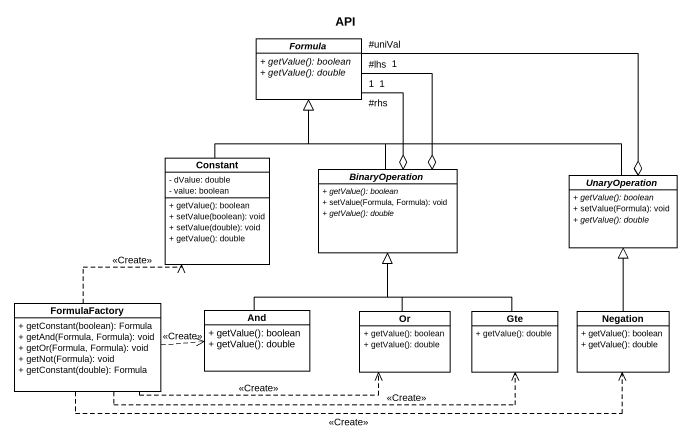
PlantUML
@startuml
title API
hide circle
hide empty members
skinparam classAttributeIconSize 0
abstract class Formula {
  {abstract} + getValue(): boolean
  {abstract} + getValue(): double
}
class Constant {
  - dValue: double
  - value: boolean
  + getValue(): boolean
  + setValue(boolean): void
  + setValue(double): void
  + getValue(): double
}
abstract class BinaryOperation {
  {abstract} + getValue(): boolean
  + setValue(Formula, Formula): void
  {abstract} + getValue(): double
}
abstract class UnaryOperation {
  {abstract} + getValue(): boolean
  + setValue(Formula): void
  {abstract} + getValue(): double
}
class FormulaFactory {
  + getConstant(boolean): Formula
  + getAnd(Formula, Formula): void
  + getOr(Formula, Formula): void
  + getNot(Formula): void
  + getConstant(double): Formula
}
class And {
  + getValue(): boolean
  + getValue(): double
}
class Or {
  + getValue(): boolean
  + getValue(): double
}
class Gte {
  + getValue(): double
}
class Negation {
  + getValue(): boolean
  + getValue(): double
}
Formula "#lhs\n1" --o BinaryOperation
Formula "#rhs\n1" --o BinaryOperation
Formula "#uniVal\n1" -right-o UnaryOperation
Constant -up-|> Formula
BinaryOperation -up-|> Formula
UnaryOperation -left-|> Formula
FormulaFactory .up.> Constant : <<Create>>
FormulaFactory .right.> And : <<Create>>
FormulaFactory .right.> Or : <<Create>>
FormulaFactory .right.> Gte : <<Create>>
FormulaFactory .right.> Negation : <<Create>>
And -up-|> BinaryOperation
Or -up-|> BinaryOperation
Gte -up-|> BinaryOperation
Negation -up-|> UnaryOperation
@enduml
